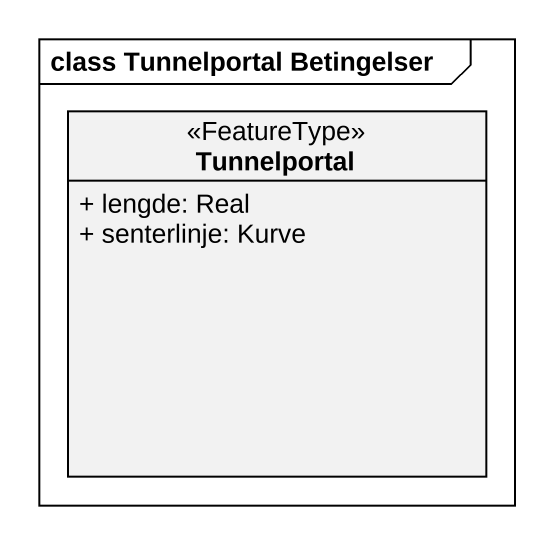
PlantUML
@startuml
mainframe class Tunnelportal Betingelser
hide circle
hide empty members
skinparam classAttributeIconSize 0
class Tunnelportal <<FeatureType>> {
  + lengde: Real
  + senterlinje: Kurve
}
@enduml
